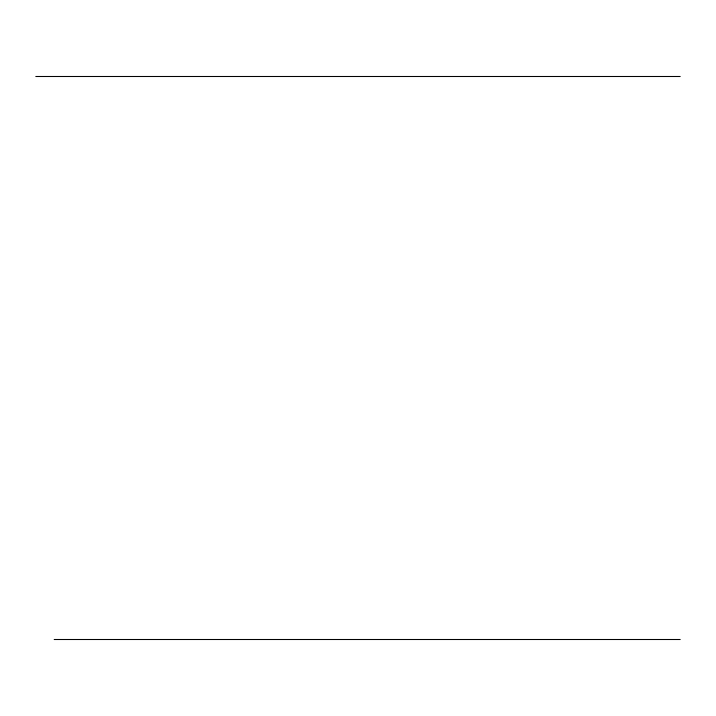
<?xml version="1.0" encoding="UTF-8"?>
<svg xmlns="http://www.w3.org/2000/svg" width="716" height="716" viewBox="0 0 716 716"><rect width="100%" height="100%" fill="white"/><g stroke="black" fill="none" stroke-linecap="round" stroke-linejoin="round"><path stroke-width="1.07" d="M35.8 76.496L680.2 76.496M54.192 639.504L680.2 639.504"/></g></svg>
